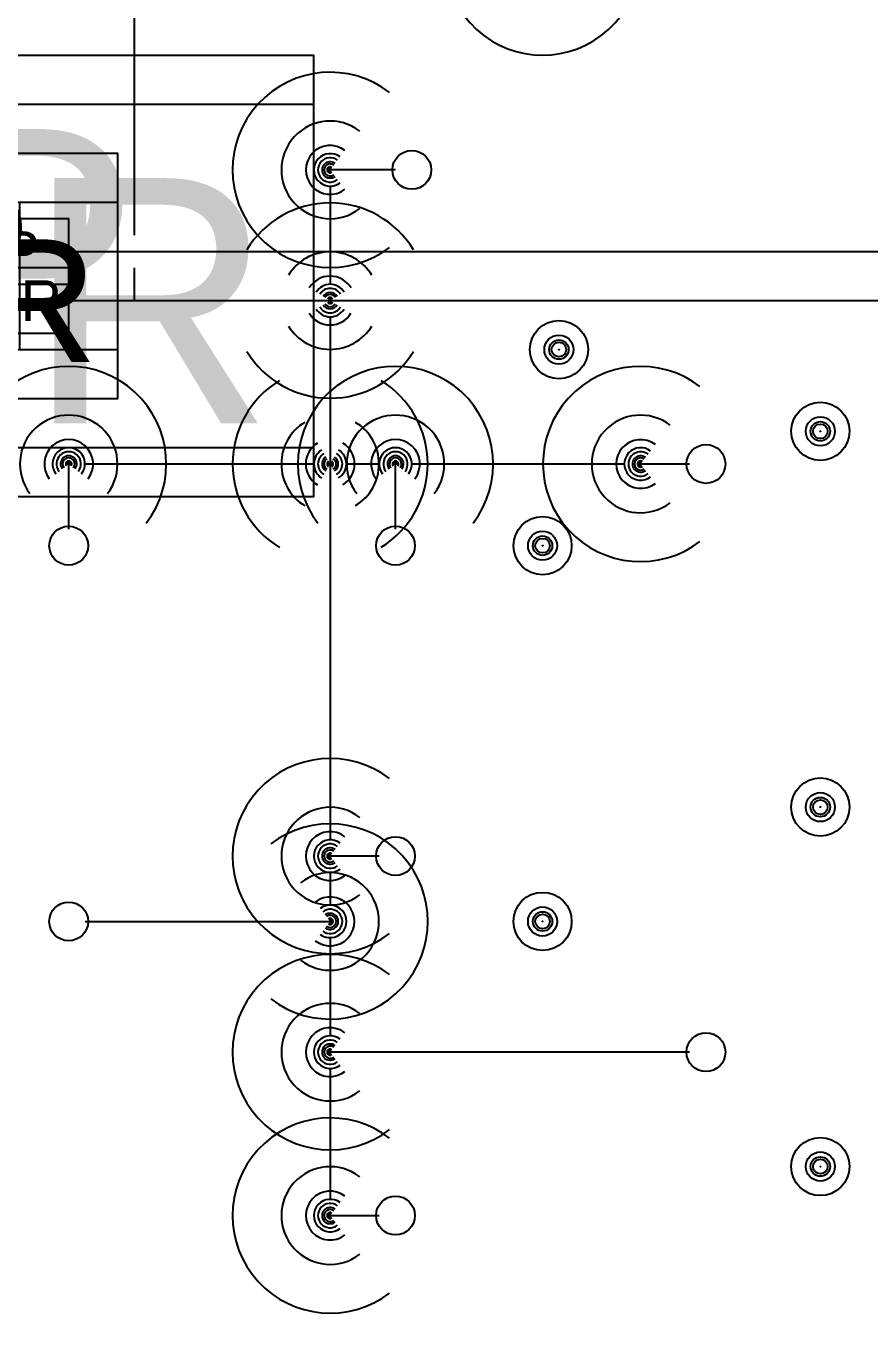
# Model space of a CAD drawing. Extents: x -17670 to 21732, y -105 to 1153.
# Drawn here: x -1658.4 to -1451.9, y 52.6 to 374.9 of the extents above; entities that cross this region are included whole.
import ezdxf
from ezdxf.enums import TextEntityAlignment as Align

# ---------------------------------------------------------------- set-up
doc = ezdxf.new("R2010")
doc.units = 0
doc.header["$LTSCALE"] = 48
doc.header["$MEASUREMENT"] = 0
for name, color, linetype in [('F-FP-N', 2, 'Continuous'), ('F-FP-N @ 1 (1)', 2, 'Continuous'), ('F-FP-N @ 128', 2, 'Continuous'), ('F-FP-N @ 192', 2, 'Continuous'), ('F-FP-N @ 384', 2, 'Continuous'), ('F-FP-N @ 48', 2, 'Continuous'), ('F-FP-N @ 64', 2, 'Continuous'), ('F-FP-N @ 768', 2, 'Continuous'), ('F-FP-N @ 96', 2, 'Continuous'), ('F-SPRK-HEAD-N', 2, 'Continuous'), ('F-SPRK-HEAD-N @ 1 (1)', 2, 'Continuous'), ('F-SPRK-HEAD-N @ 1 (2)', 2, 'Continuous'), ('F-SPRK-HEAD-N @ 128', 2, 'Continuous'), ('F-SPRK-HEAD-N @ 192', 2, 'Continuous'), ('F-SPRK-HEAD-N @ 48', 2, 'Continuous'), ('F-SPRK-HEAD-N @ 64', 2, 'Continuous'), ('F-SPRK-HEAD-N @ 96', 2, 'Continuous'), ('F-SPRN-N', 1, 'Continuous'), ('F-SPRN-N @ 1 (1)', 1, 'Continuous'), ('F-SPRN-N @ 1 (2)', 1, 'Continuous'), ('F-SPRN-N @ 12', 1, 'Continuous'), ('F-SPRN-N @ 128', 1, 'Continuous'), ('F-SPRN-N @ 16', 1, 'Continuous'), ('F-SPRN-N @ 192', 1, 'Continuous'), ('F-SPRN-N @ 2', 1, 'Continuous'), ('F-SPRN-N @ 24', 1, 'Continuous'), ('F-SPRN-N @ 384', 1, 'Continuous'), ('F-SPRN-N @ 4', 1, 'Continuous'), ('F-SPRN-N @ 48', 1, 'Continuous'), ('F-SPRN-N @ 64', 1, 'Continuous'), ('F-SPRN-N @ 768', 1, 'Continuous'), ('F-SPRN-N @ 8', 1, 'Continuous'), ('F-SPRN-N @ 96', 1, 'Continuous')]:
    doc.layers.add(name, color=color, linetype=linetype)
doc.styles.add('Arial', font='arial.ttf')

# ---------------------------------------------------------------- blocks, each defined once
blk = doc.blocks.new('*U16')
at = {"layer": 'DEFPOINTS'}
blk.add_lwpolyline([(-0.125, -0.0625), (0.125, -0.0625), (0.125, 0.0625), (-0.125, 0.0625)], close=True, dxfattribs=at)
at = {"style": 'Arial'}
blk.add_text('FP', height=0.078125, dxfattribs=at).set_placement((-1.665334536937735e-16, 0), align=Align.MIDDLE)
blk = doc.blocks.new('*U1235')
at = {"layer": 'F-FP-N @ 1 (1)', "linetype": 'ByBlock', "lineweight": -2}
blk.add_blockref('*U16', (-1684.000000014936, 319.7428015229925), dxfattribs=at)
at = {"layer": 'F-FP-N @ 128', "linetype": 'ByBlock', "lineweight": -2, "xscale": 128, "yscale": 128, "zscale": 128}
blk.add_blockref('*U16', (-1664.000000014936, 319.7428015229925), dxfattribs=at)
at = {"layer": 'F-FP-N @ 192', "linetype": 'ByBlock', "lineweight": -2, "xscale": 192, "yscale": 192, "zscale": 192}
blk.add_blockref('*U16', (-1684.000000014936, 319.7428015229925), dxfattribs=at)
at = {"layer": 'F-FP-N @ 384', "linetype": 'ByBlock', "lineweight": -2, "xscale": 384, "yscale": 384, "zscale": 384}
blk.add_blockref('*U16', (-1684.000000014936, 319.7428015229925), dxfattribs=at)
at = {"layer": 'F-FP-N @ 48', "linetype": 'ByBlock', "lineweight": -2, "xscale": 48, "yscale": 48, "zscale": 48}
blk.add_blockref('*U16', (-1684.000000014936, 319.7428015229925), dxfattribs=at)
at = {"layer": 'F-FP-N @ 64', "linetype": 'ByBlock', "lineweight": -2, "xscale": 64, "yscale": 64, "zscale": 64}
blk.add_blockref('*U16', (-1684.000000014936, 319.7428015229925), dxfattribs=at)
at = {"layer": 'F-FP-N @ 768', "linetype": 'ByBlock', "lineweight": -2, "xscale": 768, "yscale": 768, "zscale": 768}
blk.add_blockref('*U16', (-1684.000000014936, 319.7428015229925), dxfattribs=at)
at = {"layer": 'F-FP-N @ 96', "linetype": 'ByBlock', "lineweight": -2, "xscale": 96, "yscale": 96, "zscale": 96}
blk.add_blockref('*U16', (-1684.000000014936, 319.7428015229925), dxfattribs=at)
blk = doc.blocks.new('*U23')
at = {"layer": 'DEFPOINTS'}
blk.add_lwpolyline([(-0.125, -0.0625), (0.125, -0.0625), (0.125, 0.0625), (-0.125, 0.0625)], close=True, dxfattribs=at)
at = {"style": 'Arial'}
blk.add_text('SPR', height=0.078125, dxfattribs=at).set_placement((-1.799086849145543e-16, 0), align=Align.MIDDLE)
blk = doc.blocks.new('*U1236')
at = {"layer": 'F-SPRN-N @ 1 (2)', "linetype": 'ByBlock', "lineweight": -2}
blk.add_blockref('*U23', (-1684.000000014936, 307.7428015229925), dxfattribs=at)
at = {"layer": 'F-SPRN-N @ 128', "linetype": 'ByBlock', "lineweight": -2, "xscale": 128, "yscale": 128, "zscale": 128}
blk.add_blockref('*U23', (-1664.000000014936, 307.7428015229925), dxfattribs=at)
at = {"layer": 'F-SPRN-N @ 192', "linetype": 'ByBlock', "lineweight": -2, "xscale": 192, "yscale": 192, "zscale": 192}
blk.add_blockref('*U23', (-1684.000000014936, 307.7428015229925), dxfattribs=at)
at = {"layer": 'F-SPRN-N @ 384', "linetype": 'ByBlock', "lineweight": -2, "xscale": 384, "yscale": 384, "zscale": 384}
blk.add_blockref('*U23', (-1684.000000014936, 307.7428015229925), dxfattribs=at)
at = {"layer": 'F-SPRN-N @ 48', "linetype": 'ByBlock', "lineweight": -2, "xscale": 48, "yscale": 48, "zscale": 48}
blk.add_blockref('*U23', (-1684.000000014936, 307.7428015229925), dxfattribs=at)
at = {"layer": 'F-SPRN-N @ 64', "linetype": 'ByBlock', "lineweight": -2, "xscale": 64, "yscale": 64, "zscale": 64}
blk.add_blockref('*U23', (-1684.000000014936, 307.7428015229925), dxfattribs=at)
at = {"layer": 'F-SPRN-N @ 768', "linetype": 'ByBlock', "lineweight": -2, "xscale": 768, "yscale": 768, "zscale": 768}
blk.add_blockref('*U23', (-1684.000000014936, 307.7428015229925), dxfattribs=at)
at = {"layer": 'F-SPRN-N @ 96', "linetype": 'ByBlock', "lineweight": -2, "xscale": 96, "yscale": 96, "zscale": 96}
blk.add_blockref('*U23', (-1684.000000014936, 307.7428015229925), dxfattribs=at)
blk = doc.blocks.new('*U27')
blk.add_circle((0, 0), 0.037109375)
blk = doc.blocks.new('*U1336')
at = {"layer": 'F-SPRK-HEAD-N @ 1 (1)'}
blk.add_blockref('*U27', (-1528.000000014936, 295.7428015229925), dxfattribs=at)
at = {"layer": 'F-SPRK-HEAD-N @ 1 (2)'}
blk.add_blockref('*U27', (-1528.000000014936, 295.7428015229925), dxfattribs=at)
at = {"layer": 'F-SPRK-HEAD-N @ 128', "xscale": 128, "yscale": 128, "zscale": 128}
blk.add_blockref('*U27', (-1564.000000014936, 339.7428015229925), dxfattribs=at)
at = {"layer": 'F-SPRK-HEAD-N @ 192', "xscale": 192, "yscale": 192, "zscale": 192}
blk.add_blockref('*U27', (-1528.000000014936, 295.7428015229925), dxfattribs=at)
at = {"layer": 'F-SPRK-HEAD-N @ 48', "xscale": 48, "yscale": 48, "zscale": 48}
blk.add_blockref('*U27', (-1528.000000014936, 295.7428015229925), dxfattribs=at)
at = {"layer": 'F-SPRK-HEAD-N @ 64', "xscale": 64, "yscale": 64, "zscale": 64}
blk.add_blockref('*U27', (-1528.000000014936, 295.7428015229925), dxfattribs=at)
at = {"layer": 'F-SPRK-HEAD-N @ 96', "xscale": 96, "yscale": 96, "zscale": 96}
blk.add_blockref('*U27', (-1528.000000014936, 295.7428015229925), dxfattribs=at)
blk = doc.blocks.new('*U12')
at = {"linetype": 'Continuous'}
blk.add_arc((0, 0), 0.03111555437015312, 232.5669694738212, 127.4330305261797, dxfattribs=at)
blk = doc.blocks.new('*U1343')
at = {"layer": 'F-SPRN-N @ 1 (1)', "rotation": 270}
blk.add_blockref('*U12', (-1532.000000014936, 391.7428015229925), dxfattribs=at)
at = {"layer": 'F-SPRN-N @ 1 (2)', "rotation": 270}
blk.add_blockref('*U12', (-1532.000000014936, 391.7428015229925), dxfattribs=at)
at = {"layer": 'F-SPRN-N @ 12', "xscale": 12, "yscale": 12, "zscale": 12, "rotation": 270}
blk.add_blockref('*U12', (-1532.000000014936, 391.7428015229925), dxfattribs=at)
at = {"layer": 'F-SPRN-N @ 128', "xscale": 128, "yscale": 128, "zscale": 128, "rotation": 270}
blk.add_blockref('*U12', (-1532.000000014936, 391.7428015229925), dxfattribs=at)
at = {"layer": 'F-SPRN-N @ 16', "xscale": 16, "yscale": 16, "zscale": 16, "rotation": 270}
blk.add_blockref('*U12', (-1532.000000014936, 391.7428015229925), dxfattribs=at)
at = {"layer": 'F-SPRN-N @ 192', "xscale": 192, "yscale": 192, "zscale": 192, "rotation": 270}
blk.add_blockref('*U12', (-1532.000000014936, 391.7428015229925), dxfattribs=at)
at = {"layer": 'F-SPRN-N @ 2', "xscale": 2, "yscale": 2, "zscale": 2, "rotation": 270}
blk.add_blockref('*U12', (-1532.000000014936, 391.7428015229925), dxfattribs=at)
at = {"layer": 'F-SPRN-N @ 24', "xscale": 24, "yscale": 24, "zscale": 24, "rotation": 270}
blk.add_blockref('*U12', (-1532.000000014936, 391.7428015229925), dxfattribs=at)
at = {"layer": 'F-SPRN-N @ 384', "xscale": 384, "yscale": 384, "zscale": 384, "rotation": 270}
blk.add_blockref('*U12', (-1532.000000014936, 391.7428015229925), dxfattribs=at)
at = {"layer": 'F-SPRN-N @ 4', "xscale": 4, "yscale": 4, "zscale": 4, "rotation": 270}
blk.add_blockref('*U12', (-1532.000000014936, 391.7428015229925), dxfattribs=at)
at = {"layer": 'F-SPRN-N @ 48', "xscale": 48, "yscale": 48, "zscale": 48, "rotation": 270}
blk.add_blockref('*U12', (-1532.000000014936, 391.7428015229925), dxfattribs=at)
at = {"layer": 'F-SPRN-N @ 64', "xscale": 64, "yscale": 64, "zscale": 64, "rotation": 270}
blk.add_blockref('*U12', (-1532.000000014936, 391.7428015229925), dxfattribs=at)
at = {"layer": 'F-SPRN-N @ 768', "xscale": 768, "yscale": 768, "zscale": 768, "rotation": 270}
blk.add_blockref('*U12', (-1532.000000014936, 391.7428015229925), dxfattribs=at)
at = {"layer": 'F-SPRN-N @ 8', "xscale": 8, "yscale": 8, "zscale": 8, "rotation": 270}
blk.add_blockref('*U12', (-1532.000000014936, 391.7428015229925), dxfattribs=at)
at = {"layer": 'F-SPRN-N @ 96', "xscale": 96, "yscale": 96, "zscale": 96, "rotation": 270}
blk.add_blockref('*U12', (-1532.000000014936, 391.7428015229925), dxfattribs=at)
blk = doc.blocks.new('*U1362')
at = {"layer": 'F-SPRK-HEAD-N @ 1 (1)'}
blk.add_blockref('*U27', (-1464.000000014936, 275.7428015229925), dxfattribs=at)
at = {"layer": 'F-SPRK-HEAD-N @ 1 (2)'}
blk.add_blockref('*U27', (-1464.000000014936, 275.7428015229925), dxfattribs=at)
at = {"layer": 'F-SPRK-HEAD-N @ 128', "xscale": 128, "yscale": 128, "zscale": 128}
blk.add_blockref('*U27', (-1568.000000014936, 247.7428015229925), dxfattribs=at)
at = {"layer": 'F-SPRK-HEAD-N @ 192', "xscale": 192, "yscale": 192, "zscale": 192}
blk.add_blockref('*U27', (-1464.000000014936, 275.7428015229925), dxfattribs=at)
at = {"layer": 'F-SPRK-HEAD-N @ 48', "xscale": 48, "yscale": 48, "zscale": 48}
blk.add_blockref('*U27', (-1464.000000014936, 275.7428015229925), dxfattribs=at)
at = {"layer": 'F-SPRK-HEAD-N @ 64', "xscale": 64, "yscale": 64, "zscale": 64}
blk.add_blockref('*U27', (-1464.000000014936, 275.7428015229925), dxfattribs=at)
at = {"layer": 'F-SPRK-HEAD-N @ 96', "xscale": 96, "yscale": 96, "zscale": 96}
blk.add_blockref('*U27', (-1464.000000014936, 275.7428015229925), dxfattribs=at)
blk = doc.blocks.new('*U1363')
at = {"layer": 'F-SPRK-HEAD-N @ 1 (1)'}
blk.add_blockref('*U27', (-1344.000000014936, 59.74280152299252), dxfattribs=at)
at = {"layer": 'F-SPRK-HEAD-N @ 1 (2)'}
blk.add_blockref('*U27', (-1344.000000014936, 59.74280152299252), dxfattribs=at)
at = {"layer": 'F-SPRK-HEAD-N @ 128', "xscale": 128, "yscale": 128, "zscale": 128}
blk.add_blockref('*U27', (-1492.000000014936, 123.7428015229925), dxfattribs=at)
at = {"layer": 'F-SPRK-HEAD-N @ 192', "xscale": 192, "yscale": 192, "zscale": 192}
blk.add_blockref('*U27', (-1344.000000014936, 59.74280152299252), dxfattribs=at)
at = {"layer": 'F-SPRK-HEAD-N @ 48', "xscale": 48, "yscale": 48, "zscale": 48}
blk.add_blockref('*U27', (-1344.000000014936, 59.74280152299252), dxfattribs=at)
at = {"layer": 'F-SPRK-HEAD-N @ 64', "xscale": 64, "yscale": 64, "zscale": 64}
blk.add_blockref('*U27', (-1344.000000014936, 59.74280152299252), dxfattribs=at)
at = {"layer": 'F-SPRK-HEAD-N @ 96', "xscale": 96, "yscale": 96, "zscale": 96}
blk.add_blockref('*U27', (-1344.000000014936, 59.74280152299252), dxfattribs=at)
blk = doc.blocks.new('*U1364')
at = {"layer": 'F-SPRK-HEAD-N @ 1 (1)'}
blk.add_blockref('*U27', (-1532.000000014936, 155.7428015229925), dxfattribs=at)
at = {"layer": 'F-SPRK-HEAD-N @ 1 (2)'}
blk.add_blockref('*U27', (-1532.000000014936, 155.7428015229925), dxfattribs=at)
at = {"layer": 'F-SPRK-HEAD-N @ 128', "xscale": 128, "yscale": 128, "zscale": 128}
blk.add_blockref('*U27', (-1648.000000014936, 155.7428015229925), dxfattribs=at)
at = {"layer": 'F-SPRK-HEAD-N @ 192', "xscale": 192, "yscale": 192, "zscale": 192}
blk.add_blockref('*U27', (-1532.000000014936, 155.7428015229925), dxfattribs=at)
at = {"layer": 'F-SPRK-HEAD-N @ 48', "xscale": 48, "yscale": 48, "zscale": 48}
blk.add_blockref('*U27', (-1532.000000014936, 155.7428015229925), dxfattribs=at)
at = {"layer": 'F-SPRK-HEAD-N @ 64', "xscale": 64, "yscale": 64, "zscale": 64}
blk.add_blockref('*U27', (-1532.000000014936, 155.7428015229925), dxfattribs=at)
at = {"layer": 'F-SPRK-HEAD-N @ 96', "xscale": 96, "yscale": 96, "zscale": 96}
blk.add_blockref('*U27', (-1532.000000014936, 155.7428015229925), dxfattribs=at)
blk = doc.blocks.new('*U1462')
at = {"layer": 'F-SPRK-HEAD-N @ 1 (1)'}
blk.add_blockref('*U27', (-1532.000000014936, 247.7428015229925), dxfattribs=at)
at = {"layer": 'F-SPRK-HEAD-N @ 1 (2)'}
blk.add_blockref('*U27', (-1532.000000014936, 247.7428015229925), dxfattribs=at)
at = {"layer": 'F-SPRK-HEAD-N @ 128', "xscale": 128, "yscale": 128, "zscale": 128}
blk.add_blockref('*U27', (-1648.000000014936, 247.7428015229925), dxfattribs=at)
at = {"layer": 'F-SPRK-HEAD-N @ 192', "xscale": 192, "yscale": 192, "zscale": 192}
blk.add_blockref('*U27', (-1532.000000014936, 247.7428015229925), dxfattribs=at)
at = {"layer": 'F-SPRK-HEAD-N @ 48', "xscale": 48, "yscale": 48, "zscale": 48}
blk.add_blockref('*U27', (-1532.000000014936, 247.7428015229925), dxfattribs=at)
at = {"layer": 'F-SPRK-HEAD-N @ 64', "xscale": 64, "yscale": 64, "zscale": 64}
blk.add_blockref('*U27', (-1532.000000014936, 247.7428015229925), dxfattribs=at)
at = {"layer": 'F-SPRK-HEAD-N @ 96', "xscale": 96, "yscale": 96, "zscale": 96}
blk.add_blockref('*U27', (-1532.000000014936, 247.7428015229925), dxfattribs=at)
blk = doc.blocks.new('*U1523')
at = {"layer": 'F-SPRK-HEAD-N @ 1 (1)'}
blk.add_blockref('*U27', (-1344.000000014936, 203.7428015229925), dxfattribs=at)
at = {"layer": 'F-SPRK-HEAD-N @ 1 (2)'}
blk.add_blockref('*U27', (-1344.000000014936, 203.7428015229925), dxfattribs=at)
at = {"layer": 'F-SPRK-HEAD-N @ 128', "xscale": 128, "yscale": 128, "zscale": 128}
blk.add_blockref('*U27', (-1492.000000014936, 267.7428015229925), dxfattribs=at)
at = {"layer": 'F-SPRK-HEAD-N @ 192', "xscale": 192, "yscale": 192, "zscale": 192}
blk.add_blockref('*U27', (-1344.000000014936, 203.7428015229925), dxfattribs=at)
at = {"layer": 'F-SPRK-HEAD-N @ 48', "xscale": 48, "yscale": 48, "zscale": 48}
blk.add_blockref('*U27', (-1344.000000014936, 203.7428015229925), dxfattribs=at)
at = {"layer": 'F-SPRK-HEAD-N @ 64', "xscale": 64, "yscale": 64, "zscale": 64}
blk.add_blockref('*U27', (-1344.000000014936, 203.7428015229925), dxfattribs=at)
at = {"layer": 'F-SPRK-HEAD-N @ 96', "xscale": 96, "yscale": 96, "zscale": 96}
blk.add_blockref('*U27', (-1344.000000014936, 203.7428015229925), dxfattribs=at)
blk = doc.blocks.new('*U1564')
at = {"layer": 'F-SPRK-HEAD-N @ 1 (1)'}
blk.add_blockref('*U27', (-1464.000000014936, 183.7428015229925), dxfattribs=at)
at = {"layer": 'F-SPRK-HEAD-N @ 1 (2)'}
blk.add_blockref('*U27', (-1464.000000014936, 183.7428015229925), dxfattribs=at)
at = {"layer": 'F-SPRK-HEAD-N @ 128', "xscale": 128, "yscale": 128, "zscale": 128}
blk.add_blockref('*U27', (-1568.000000014936, 171.7428015229925), dxfattribs=at)
at = {"layer": 'F-SPRK-HEAD-N @ 192', "xscale": 192, "yscale": 192, "zscale": 192}
blk.add_blockref('*U27', (-1464.000000014936, 183.7428015229925), dxfattribs=at)
at = {"layer": 'F-SPRK-HEAD-N @ 48', "xscale": 48, "yscale": 48, "zscale": 48}
blk.add_blockref('*U27', (-1464.000000014936, 183.7428015229925), dxfattribs=at)
at = {"layer": 'F-SPRK-HEAD-N @ 64', "xscale": 64, "yscale": 64, "zscale": 64}
blk.add_blockref('*U27', (-1464.000000014936, 183.7428015229925), dxfattribs=at)
at = {"layer": 'F-SPRK-HEAD-N @ 96', "xscale": 96, "yscale": 96, "zscale": 96}
blk.add_blockref('*U27', (-1464.000000014936, 183.7428015229925), dxfattribs=at)
blk = doc.blocks.new('*U1565')
at = {"layer": 'F-SPRK-HEAD-N @ 1 (1)'}
blk.add_blockref('*U27', (-1464.000000014936, 95.74280152299252), dxfattribs=at)
at = {"layer": 'F-SPRK-HEAD-N @ 1 (2)'}
blk.add_blockref('*U27', (-1464.000000014936, 95.74280152299252), dxfattribs=at)
at = {"layer": 'F-SPRK-HEAD-N @ 128', "xscale": 128, "yscale": 128, "zscale": 128}
blk.add_blockref('*U27', (-1568.000000014936, 83.74280152299252), dxfattribs=at)
at = {"layer": 'F-SPRK-HEAD-N @ 192', "xscale": 192, "yscale": 192, "zscale": 192}
blk.add_blockref('*U27', (-1464.000000014936, 95.74280152299252), dxfattribs=at)
at = {"layer": 'F-SPRK-HEAD-N @ 48', "xscale": 48, "yscale": 48, "zscale": 48}
blk.add_blockref('*U27', (-1464.000000014936, 95.74280152299252), dxfattribs=at)
at = {"layer": 'F-SPRK-HEAD-N @ 64', "xscale": 64, "yscale": 64, "zscale": 64}
blk.add_blockref('*U27', (-1464.000000014936, 95.74280152299252), dxfattribs=at)
at = {"layer": 'F-SPRK-HEAD-N @ 96', "xscale": 96, "yscale": 96, "zscale": 96}
blk.add_blockref('*U27', (-1464.000000014936, 95.74280152299252), dxfattribs=at)
blk = doc.blocks.new('*U40')
for start, end in [(121.274325396742, 238.7256746032579), (301.4341766631704, 58.56582333682955)]:
    blk.add_arc((0, 0), 0.03111555437015312, start, end)
blk = doc.blocks.new('*U1566')
at = {"layer": 'F-SPRN-N @ 1 (1)', "rotation": 270}
blk.add_blockref('*U40', (-1584.000000014936, 307.7428015229925), dxfattribs=at)
at = {"layer": 'F-SPRN-N @ 1 (2)', "rotation": 270}
blk.add_blockref('*U40', (-1584.000000014936, 307.7428015229925), dxfattribs=at)
at = {"layer": 'F-SPRN-N @ 12', "xscale": 12, "yscale": 12, "zscale": 12, "rotation": 270}
blk.add_blockref('*U40', (-1584.000000014936, 307.7428015229925), dxfattribs=at)
at = {"layer": 'F-SPRN-N @ 128', "xscale": 128, "yscale": 128, "zscale": 128, "rotation": 270}
blk.add_blockref('*U40', (-1584.000000014936, 307.7428015229925), dxfattribs=at)
at = {"layer": 'F-SPRN-N @ 16', "xscale": 16, "yscale": 16, "zscale": 16, "rotation": 270}
blk.add_blockref('*U40', (-1584.000000014936, 307.7428015229925), dxfattribs=at)
at = {"layer": 'F-SPRN-N @ 192', "xscale": 192, "yscale": 192, "zscale": 192, "rotation": 270}
blk.add_blockref('*U40', (-1584.000000014936, 307.7428015229925), dxfattribs=at)
at = {"layer": 'F-SPRN-N @ 2', "xscale": 2, "yscale": 2, "zscale": 2, "rotation": 270}
blk.add_blockref('*U40', (-1584.000000014936, 307.7428015229925), dxfattribs=at)
at = {"layer": 'F-SPRN-N @ 24', "xscale": 24, "yscale": 24, "zscale": 24, "rotation": 270}
blk.add_blockref('*U40', (-1584.000000014936, 307.7428015229925), dxfattribs=at)
at = {"layer": 'F-SPRN-N @ 384', "xscale": 384, "yscale": 384, "zscale": 384, "rotation": 270}
blk.add_blockref('*U40', (-1584.000000014936, 307.7428015229925), dxfattribs=at)
at = {"layer": 'F-SPRN-N @ 4', "xscale": 4, "yscale": 4, "zscale": 4, "rotation": 270}
blk.add_blockref('*U40', (-1584.000000014936, 307.7428015229925), dxfattribs=at)
at = {"layer": 'F-SPRN-N @ 48', "xscale": 48, "yscale": 48, "zscale": 48, "rotation": 270}
blk.add_blockref('*U40', (-1584.000000014936, 307.7428015229925), dxfattribs=at)
at = {"layer": 'F-SPRN-N @ 64', "xscale": 64, "yscale": 64, "zscale": 64, "rotation": 270}
blk.add_blockref('*U40', (-1584.000000014936, 307.7428015229925), dxfattribs=at)
at = {"layer": 'F-SPRN-N @ 768', "xscale": 768, "yscale": 768, "zscale": 768, "rotation": 270}
blk.add_blockref('*U40', (-1584.000000014936, 307.7428015229925), dxfattribs=at)
at = {"layer": 'F-SPRN-N @ 8', "xscale": 8, "yscale": 8, "zscale": 8, "rotation": 270}
blk.add_blockref('*U40', (-1584.000000014936, 307.7428015229925), dxfattribs=at)
at = {"layer": 'F-SPRN-N @ 96', "xscale": 96, "yscale": 96, "zscale": 96, "rotation": 270}
blk.add_blockref('*U40', (-1584.000000014936, 307.7428015229925), dxfattribs=at)
blk = doc.blocks.new('*U1567')
at = {"layer": 'F-SPRN-N @ 1 (1)', "rotation": 180}
blk.add_blockref('*U12', (-1584.000000014936, 339.7428015229925), dxfattribs=at)
at = {"layer": 'F-SPRN-N @ 1 (2)', "rotation": 180}
blk.add_blockref('*U12', (-1584.000000014936, 339.7428015229925), dxfattribs=at)
at = {"layer": 'F-SPRN-N @ 12', "xscale": 12, "yscale": 12, "zscale": 12, "rotation": 180}
blk.add_blockref('*U12', (-1584.000000014936, 339.7428015229925), dxfattribs=at)
at = {"layer": 'F-SPRN-N @ 128', "xscale": 128, "yscale": 128, "zscale": 128, "rotation": 180}
blk.add_blockref('*U12', (-1584.000000014936, 339.7428015229925), dxfattribs=at)
at = {"layer": 'F-SPRN-N @ 16', "xscale": 16, "yscale": 16, "zscale": 16, "rotation": 180}
blk.add_blockref('*U12', (-1584.000000014936, 339.7428015229925), dxfattribs=at)
at = {"layer": 'F-SPRN-N @ 192', "xscale": 192, "yscale": 192, "zscale": 192, "rotation": 180}
blk.add_blockref('*U12', (-1584.000000014936, 339.7428015229925), dxfattribs=at)
at = {"layer": 'F-SPRN-N @ 2', "xscale": 2, "yscale": 2, "zscale": 2, "rotation": 180}
blk.add_blockref('*U12', (-1584.000000014936, 339.7428015229925), dxfattribs=at)
at = {"layer": 'F-SPRN-N @ 24', "xscale": 24, "yscale": 24, "zscale": 24, "rotation": 180}
blk.add_blockref('*U12', (-1584.000000014936, 339.7428015229925), dxfattribs=at)
at = {"layer": 'F-SPRN-N @ 384', "xscale": 384, "yscale": 384, "zscale": 384, "rotation": 180}
blk.add_blockref('*U12', (-1584.000000014936, 339.7428015229925), dxfattribs=at)
at = {"layer": 'F-SPRN-N @ 4', "xscale": 4, "yscale": 4, "zscale": 4, "rotation": 180}
blk.add_blockref('*U12', (-1584.000000014936, 339.7428015229925), dxfattribs=at)
at = {"layer": 'F-SPRN-N @ 48', "xscale": 48, "yscale": 48, "zscale": 48, "rotation": 180}
blk.add_blockref('*U12', (-1584.000000014936, 339.7428015229925), dxfattribs=at)
at = {"layer": 'F-SPRN-N @ 64', "xscale": 64, "yscale": 64, "zscale": 64, "rotation": 180}
blk.add_blockref('*U12', (-1584.000000014936, 339.7428015229925), dxfattribs=at)
at = {"layer": 'F-SPRN-N @ 768', "xscale": 768, "yscale": 768, "zscale": 768, "rotation": 180}
blk.add_blockref('*U12', (-1584.000000014936, 339.7428015229925), dxfattribs=at)
at = {"layer": 'F-SPRN-N @ 8', "xscale": 8, "yscale": 8, "zscale": 8, "rotation": 180}
blk.add_blockref('*U12', (-1584.000000014936, 339.7428015229925), dxfattribs=at)
at = {"layer": 'F-SPRN-N @ 96', "xscale": 96, "yscale": 96, "zscale": 96, "rotation": 180}
blk.add_blockref('*U12', (-1584.000000014936, 339.7428015229925), dxfattribs=at)
blk = doc.blocks.new('*U1568')
at = {"layer": 'F-SPRN-N @ 1 (1)', "rotation": 89.99999999999999}
blk.add_blockref('*U12', (-1568.000000014936, 267.7428015229925), dxfattribs=at)
at = {"layer": 'F-SPRN-N @ 1 (2)', "rotation": 89.99999999999999}
blk.add_blockref('*U12', (-1568.000000014936, 267.7428015229925), dxfattribs=at)
at = {"layer": 'F-SPRN-N @ 12', "xscale": 12, "yscale": 12, "zscale": 12, "rotation": 89.99999999999999}
blk.add_blockref('*U12', (-1568.000000014936, 267.7428015229925), dxfattribs=at)
at = {"layer": 'F-SPRN-N @ 128', "xscale": 128, "yscale": 128, "zscale": 128, "rotation": 89.99999999999999}
blk.add_blockref('*U12', (-1568.000000014936, 267.7428015229925), dxfattribs=at)
at = {"layer": 'F-SPRN-N @ 16', "xscale": 16, "yscale": 16, "zscale": 16, "rotation": 89.99999999999999}
blk.add_blockref('*U12', (-1568.000000014936, 267.7428015229925), dxfattribs=at)
at = {"layer": 'F-SPRN-N @ 192', "xscale": 192, "yscale": 192, "zscale": 192, "rotation": 89.99999999999999}
blk.add_blockref('*U12', (-1568.000000014936, 267.7428015229925), dxfattribs=at)
at = {"layer": 'F-SPRN-N @ 2', "xscale": 2, "yscale": 2, "zscale": 2, "rotation": 89.99999999999999}
blk.add_blockref('*U12', (-1568.000000014936, 267.7428015229925), dxfattribs=at)
at = {"layer": 'F-SPRN-N @ 24', "xscale": 24, "yscale": 24, "zscale": 24, "rotation": 89.99999999999999}
blk.add_blockref('*U12', (-1568.000000014936, 267.7428015229925), dxfattribs=at)
at = {"layer": 'F-SPRN-N @ 384', "xscale": 384, "yscale": 384, "zscale": 384, "rotation": 89.99999999999999}
blk.add_blockref('*U12', (-1568.000000014936, 267.7428015229925), dxfattribs=at)
at = {"layer": 'F-SPRN-N @ 4', "xscale": 4, "yscale": 4, "zscale": 4, "rotation": 89.99999999999999}
blk.add_blockref('*U12', (-1568.000000014936, 267.7428015229925), dxfattribs=at)
at = {"layer": 'F-SPRN-N @ 48', "xscale": 48, "yscale": 48, "zscale": 48, "rotation": 89.99999999999999}
blk.add_blockref('*U12', (-1568.000000014936, 267.7428015229925), dxfattribs=at)
at = {"layer": 'F-SPRN-N @ 64', "xscale": 64, "yscale": 64, "zscale": 64, "rotation": 89.99999999999999}
blk.add_blockref('*U12', (-1568.000000014936, 267.7428015229925), dxfattribs=at)
at = {"layer": 'F-SPRN-N @ 768', "xscale": 768, "yscale": 768, "zscale": 768, "rotation": 89.99999999999999}
blk.add_blockref('*U12', (-1568.000000014936, 267.7428015229925), dxfattribs=at)
at = {"layer": 'F-SPRN-N @ 8', "xscale": 8, "yscale": 8, "zscale": 8, "rotation": 89.99999999999999}
blk.add_blockref('*U12', (-1568.000000014936, 267.7428015229925), dxfattribs=at)
at = {"layer": 'F-SPRN-N @ 96', "xscale": 96, "yscale": 96, "zscale": 96, "rotation": 89.99999999999999}
blk.add_blockref('*U12', (-1568.000000014936, 267.7428015229925), dxfattribs=at)
blk = doc.blocks.new('*U1569')
at = {"layer": 'F-SPRN-N @ 1 (1)', "rotation": 180}
blk.add_blockref('*U12', (-1508.000000014936, 267.7428015229925), dxfattribs=at)
at = {"layer": 'F-SPRN-N @ 1 (2)', "rotation": 180}
blk.add_blockref('*U12', (-1508.000000014936, 267.7428015229925), dxfattribs=at)
at = {"layer": 'F-SPRN-N @ 12', "xscale": 12, "yscale": 12, "zscale": 12, "rotation": 180}
blk.add_blockref('*U12', (-1508.000000014936, 267.7428015229925), dxfattribs=at)
at = {"layer": 'F-SPRN-N @ 128', "xscale": 128, "yscale": 128, "zscale": 128, "rotation": 180}
blk.add_blockref('*U12', (-1508.000000014936, 267.7428015229925), dxfattribs=at)
at = {"layer": 'F-SPRN-N @ 16', "xscale": 16, "yscale": 16, "zscale": 16, "rotation": 180}
blk.add_blockref('*U12', (-1508.000000014936, 267.7428015229925), dxfattribs=at)
at = {"layer": 'F-SPRN-N @ 192', "xscale": 192, "yscale": 192, "zscale": 192, "rotation": 180}
blk.add_blockref('*U12', (-1508.000000014936, 267.7428015229925), dxfattribs=at)
at = {"layer": 'F-SPRN-N @ 2', "xscale": 2, "yscale": 2, "zscale": 2, "rotation": 180}
blk.add_blockref('*U12', (-1508.000000014936, 267.7428015229925), dxfattribs=at)
at = {"layer": 'F-SPRN-N @ 24', "xscale": 24, "yscale": 24, "zscale": 24, "rotation": 180}
blk.add_blockref('*U12', (-1508.000000014936, 267.7428015229925), dxfattribs=at)
at = {"layer": 'F-SPRN-N @ 384', "xscale": 384, "yscale": 384, "zscale": 384, "rotation": 180}
blk.add_blockref('*U12', (-1508.000000014936, 267.7428015229925), dxfattribs=at)
at = {"layer": 'F-SPRN-N @ 4', "xscale": 4, "yscale": 4, "zscale": 4, "rotation": 180}
blk.add_blockref('*U12', (-1508.000000014936, 267.7428015229925), dxfattribs=at)
at = {"layer": 'F-SPRN-N @ 48', "xscale": 48, "yscale": 48, "zscale": 48, "rotation": 180}
blk.add_blockref('*U12', (-1508.000000014936, 267.7428015229925), dxfattribs=at)
at = {"layer": 'F-SPRN-N @ 64', "xscale": 64, "yscale": 64, "zscale": 64, "rotation": 180}
blk.add_blockref('*U12', (-1508.000000014936, 267.7428015229925), dxfattribs=at)
at = {"layer": 'F-SPRN-N @ 768', "xscale": 768, "yscale": 768, "zscale": 768, "rotation": 180}
blk.add_blockref('*U12', (-1508.000000014936, 267.7428015229925), dxfattribs=at)
at = {"layer": 'F-SPRN-N @ 8', "xscale": 8, "yscale": 8, "zscale": 8, "rotation": 180}
blk.add_blockref('*U12', (-1508.000000014936, 267.7428015229925), dxfattribs=at)
at = {"layer": 'F-SPRN-N @ 96', "xscale": 96, "yscale": 96, "zscale": 96, "rotation": 180}
blk.add_blockref('*U12', (-1508.000000014936, 267.7428015229925), dxfattribs=at)
blk = doc.blocks.new('*U1570')
at = {"layer": 'F-SPRN-N @ 1 (1)', "rotation": 89.99999999999999}
blk.add_blockref('*U12', (-1648.000000014936, 267.7428015229925), dxfattribs=at)
at = {"layer": 'F-SPRN-N @ 1 (2)', "rotation": 89.99999999999999}
blk.add_blockref('*U12', (-1648.000000014936, 267.7428015229925), dxfattribs=at)
at = {"layer": 'F-SPRN-N @ 12', "xscale": 12, "yscale": 12, "zscale": 12, "rotation": 89.99999999999999}
blk.add_blockref('*U12', (-1648.000000014936, 267.7428015229925), dxfattribs=at)
at = {"layer": 'F-SPRN-N @ 128', "xscale": 128, "yscale": 128, "zscale": 128, "rotation": 89.99999999999999}
blk.add_blockref('*U12', (-1648.000000014936, 267.7428015229925), dxfattribs=at)
at = {"layer": 'F-SPRN-N @ 16', "xscale": 16, "yscale": 16, "zscale": 16, "rotation": 89.99999999999999}
blk.add_blockref('*U12', (-1648.000000014936, 267.7428015229925), dxfattribs=at)
at = {"layer": 'F-SPRN-N @ 192', "xscale": 192, "yscale": 192, "zscale": 192, "rotation": 89.99999999999999}
blk.add_blockref('*U12', (-1648.000000014936, 267.7428015229925), dxfattribs=at)
at = {"layer": 'F-SPRN-N @ 2', "xscale": 2, "yscale": 2, "zscale": 2, "rotation": 89.99999999999999}
blk.add_blockref('*U12', (-1648.000000014936, 267.7428015229925), dxfattribs=at)
at = {"layer": 'F-SPRN-N @ 24', "xscale": 24, "yscale": 24, "zscale": 24, "rotation": 89.99999999999999}
blk.add_blockref('*U12', (-1648.000000014936, 267.7428015229925), dxfattribs=at)
at = {"layer": 'F-SPRN-N @ 384', "xscale": 384, "yscale": 384, "zscale": 384, "rotation": 89.99999999999999}
blk.add_blockref('*U12', (-1648.000000014936, 267.7428015229925), dxfattribs=at)
at = {"layer": 'F-SPRN-N @ 4', "xscale": 4, "yscale": 4, "zscale": 4, "rotation": 89.99999999999999}
blk.add_blockref('*U12', (-1648.000000014936, 267.7428015229925), dxfattribs=at)
at = {"layer": 'F-SPRN-N @ 48', "xscale": 48, "yscale": 48, "zscale": 48, "rotation": 89.99999999999999}
blk.add_blockref('*U12', (-1648.000000014936, 267.7428015229925), dxfattribs=at)
at = {"layer": 'F-SPRN-N @ 64', "xscale": 64, "yscale": 64, "zscale": 64, "rotation": 89.99999999999999}
blk.add_blockref('*U12', (-1648.000000014936, 267.7428015229925), dxfattribs=at)
at = {"layer": 'F-SPRN-N @ 768', "xscale": 768, "yscale": 768, "zscale": 768, "rotation": 89.99999999999999}
blk.add_blockref('*U12', (-1648.000000014936, 267.7428015229925), dxfattribs=at)
at = {"layer": 'F-SPRN-N @ 8', "xscale": 8, "yscale": 8, "zscale": 8, "rotation": 89.99999999999999}
blk.add_blockref('*U12', (-1648.000000014936, 267.7428015229925), dxfattribs=at)
at = {"layer": 'F-SPRN-N @ 96', "xscale": 96, "yscale": 96, "zscale": 96, "rotation": 89.99999999999999}
blk.add_blockref('*U12', (-1648.000000014936, 267.7428015229925), dxfattribs=at)
blk = doc.blocks.new('*U1571')
at = {"layer": 'F-SPRN-N @ 1 (1)', "rotation": 180}
blk.add_blockref('*U12', (-1584.000000014936, 171.7428015229925), dxfattribs=at)
at = {"layer": 'F-SPRN-N @ 1 (2)', "rotation": 180}
blk.add_blockref('*U12', (-1584.000000014936, 171.7428015229925), dxfattribs=at)
at = {"layer": 'F-SPRN-N @ 12', "xscale": 12, "yscale": 12, "zscale": 12, "rotation": 180}
blk.add_blockref('*U12', (-1584.000000014936, 171.7428015229925), dxfattribs=at)
at = {"layer": 'F-SPRN-N @ 128', "xscale": 128, "yscale": 128, "zscale": 128, "rotation": 180}
blk.add_blockref('*U12', (-1584.000000014936, 171.7428015229925), dxfattribs=at)
at = {"layer": 'F-SPRN-N @ 16', "xscale": 16, "yscale": 16, "zscale": 16, "rotation": 180}
blk.add_blockref('*U12', (-1584.000000014936, 171.7428015229925), dxfattribs=at)
at = {"layer": 'F-SPRN-N @ 192', "xscale": 192, "yscale": 192, "zscale": 192, "rotation": 180}
blk.add_blockref('*U12', (-1584.000000014936, 171.7428015229925), dxfattribs=at)
at = {"layer": 'F-SPRN-N @ 2', "xscale": 2, "yscale": 2, "zscale": 2, "rotation": 180}
blk.add_blockref('*U12', (-1584.000000014936, 171.7428015229925), dxfattribs=at)
at = {"layer": 'F-SPRN-N @ 24', "xscale": 24, "yscale": 24, "zscale": 24, "rotation": 180}
blk.add_blockref('*U12', (-1584.000000014936, 171.7428015229925), dxfattribs=at)
at = {"layer": 'F-SPRN-N @ 384', "xscale": 384, "yscale": 384, "zscale": 384, "rotation": 180}
blk.add_blockref('*U12', (-1584.000000014936, 171.7428015229925), dxfattribs=at)
at = {"layer": 'F-SPRN-N @ 4', "xscale": 4, "yscale": 4, "zscale": 4, "rotation": 180}
blk.add_blockref('*U12', (-1584.000000014936, 171.7428015229925), dxfattribs=at)
at = {"layer": 'F-SPRN-N @ 48', "xscale": 48, "yscale": 48, "zscale": 48, "rotation": 180}
blk.add_blockref('*U12', (-1584.000000014936, 171.7428015229925), dxfattribs=at)
at = {"layer": 'F-SPRN-N @ 64', "xscale": 64, "yscale": 64, "zscale": 64, "rotation": 180}
blk.add_blockref('*U12', (-1584.000000014936, 171.7428015229925), dxfattribs=at)
at = {"layer": 'F-SPRN-N @ 768', "xscale": 768, "yscale": 768, "zscale": 768, "rotation": 180}
blk.add_blockref('*U12', (-1584.000000014936, 171.7428015229925), dxfattribs=at)
at = {"layer": 'F-SPRN-N @ 8', "xscale": 8, "yscale": 8, "zscale": 8, "rotation": 180}
blk.add_blockref('*U12', (-1584.000000014936, 171.7428015229925), dxfattribs=at)
at = {"layer": 'F-SPRN-N @ 96', "xscale": 96, "yscale": 96, "zscale": 96, "rotation": 180}
blk.add_blockref('*U12', (-1584.000000014936, 171.7428015229925), dxfattribs=at)
blk = doc.blocks.new('*U1572')
at = {"layer": 'F-SPRN-N @ 1 (1)'}
blk.add_blockref('*U12', (-1584.000000014936, 155.7428015229925), dxfattribs=at)
at = {"layer": 'F-SPRN-N @ 1 (2)'}
blk.add_blockref('*U12', (-1584.000000014936, 155.7428015229925), dxfattribs=at)
at = {"layer": 'F-SPRN-N @ 12', "xscale": 12, "yscale": 12, "zscale": 12}
blk.add_blockref('*U12', (-1584.000000014936, 155.7428015229925), dxfattribs=at)
at = {"layer": 'F-SPRN-N @ 128', "xscale": 128, "yscale": 128, "zscale": 128}
blk.add_blockref('*U12', (-1584.000000014936, 155.7428015229925), dxfattribs=at)
at = {"layer": 'F-SPRN-N @ 16', "xscale": 16, "yscale": 16, "zscale": 16}
blk.add_blockref('*U12', (-1584.000000014936, 155.7428015229925), dxfattribs=at)
at = {"layer": 'F-SPRN-N @ 192', "xscale": 192, "yscale": 192, "zscale": 192}
blk.add_blockref('*U12', (-1584.000000014936, 155.7428015229925), dxfattribs=at)
at = {"layer": 'F-SPRN-N @ 2', "xscale": 2, "yscale": 2, "zscale": 2}
blk.add_blockref('*U12', (-1584.000000014936, 155.7428015229925), dxfattribs=at)
at = {"layer": 'F-SPRN-N @ 24', "xscale": 24, "yscale": 24, "zscale": 24}
blk.add_blockref('*U12', (-1584.000000014936, 155.7428015229925), dxfattribs=at)
at = {"layer": 'F-SPRN-N @ 384', "xscale": 384, "yscale": 384, "zscale": 384}
blk.add_blockref('*U12', (-1584.000000014936, 155.7428015229925), dxfattribs=at)
at = {"layer": 'F-SPRN-N @ 4', "xscale": 4, "yscale": 4, "zscale": 4}
blk.add_blockref('*U12', (-1584.000000014936, 155.7428015229925), dxfattribs=at)
at = {"layer": 'F-SPRN-N @ 48', "xscale": 48, "yscale": 48, "zscale": 48}
blk.add_blockref('*U12', (-1584.000000014936, 155.7428015229925), dxfattribs=at)
at = {"layer": 'F-SPRN-N @ 64', "xscale": 64, "yscale": 64, "zscale": 64}
blk.add_blockref('*U12', (-1584.000000014936, 155.7428015229925), dxfattribs=at)
at = {"layer": 'F-SPRN-N @ 768', "xscale": 768, "yscale": 768, "zscale": 768}
blk.add_blockref('*U12', (-1584.000000014936, 155.7428015229925), dxfattribs=at)
at = {"layer": 'F-SPRN-N @ 8', "xscale": 8, "yscale": 8, "zscale": 8}
blk.add_blockref('*U12', (-1584.000000014936, 155.7428015229925), dxfattribs=at)
at = {"layer": 'F-SPRN-N @ 96', "xscale": 96, "yscale": 96, "zscale": 96}
blk.add_blockref('*U12', (-1584.000000014936, 155.7428015229925), dxfattribs=at)
blk = doc.blocks.new('*U1573')
at = {"layer": 'F-SPRN-N @ 1 (1)', "rotation": 180}
blk.add_blockref('*U12', (-1584.000000014936, 123.7428015229925), dxfattribs=at)
at = {"layer": 'F-SPRN-N @ 1 (2)', "rotation": 180}
blk.add_blockref('*U12', (-1584.000000014936, 123.7428015229925), dxfattribs=at)
at = {"layer": 'F-SPRN-N @ 12', "xscale": 12, "yscale": 12, "zscale": 12, "rotation": 180}
blk.add_blockref('*U12', (-1584.000000014936, 123.7428015229925), dxfattribs=at)
at = {"layer": 'F-SPRN-N @ 128', "xscale": 128, "yscale": 128, "zscale": 128, "rotation": 180}
blk.add_blockref('*U12', (-1584.000000014936, 123.7428015229925), dxfattribs=at)
at = {"layer": 'F-SPRN-N @ 16', "xscale": 16, "yscale": 16, "zscale": 16, "rotation": 180}
blk.add_blockref('*U12', (-1584.000000014936, 123.7428015229925), dxfattribs=at)
at = {"layer": 'F-SPRN-N @ 192', "xscale": 192, "yscale": 192, "zscale": 192, "rotation": 180}
blk.add_blockref('*U12', (-1584.000000014936, 123.7428015229925), dxfattribs=at)
at = {"layer": 'F-SPRN-N @ 2', "xscale": 2, "yscale": 2, "zscale": 2, "rotation": 180}
blk.add_blockref('*U12', (-1584.000000014936, 123.7428015229925), dxfattribs=at)
at = {"layer": 'F-SPRN-N @ 24', "xscale": 24, "yscale": 24, "zscale": 24, "rotation": 180}
blk.add_blockref('*U12', (-1584.000000014936, 123.7428015229925), dxfattribs=at)
at = {"layer": 'F-SPRN-N @ 384', "xscale": 384, "yscale": 384, "zscale": 384, "rotation": 180}
blk.add_blockref('*U12', (-1584.000000014936, 123.7428015229925), dxfattribs=at)
at = {"layer": 'F-SPRN-N @ 4', "xscale": 4, "yscale": 4, "zscale": 4, "rotation": 180}
blk.add_blockref('*U12', (-1584.000000014936, 123.7428015229925), dxfattribs=at)
at = {"layer": 'F-SPRN-N @ 48', "xscale": 48, "yscale": 48, "zscale": 48, "rotation": 180}
blk.add_blockref('*U12', (-1584.000000014936, 123.7428015229925), dxfattribs=at)
at = {"layer": 'F-SPRN-N @ 64', "xscale": 64, "yscale": 64, "zscale": 64, "rotation": 180}
blk.add_blockref('*U12', (-1584.000000014936, 123.7428015229925), dxfattribs=at)
at = {"layer": 'F-SPRN-N @ 768', "xscale": 768, "yscale": 768, "zscale": 768, "rotation": 180}
blk.add_blockref('*U12', (-1584.000000014936, 123.7428015229925), dxfattribs=at)
at = {"layer": 'F-SPRN-N @ 8', "xscale": 8, "yscale": 8, "zscale": 8, "rotation": 180}
blk.add_blockref('*U12', (-1584.000000014936, 123.7428015229925), dxfattribs=at)
at = {"layer": 'F-SPRN-N @ 96', "xscale": 96, "yscale": 96, "zscale": 96, "rotation": 180}
blk.add_blockref('*U12', (-1584.000000014936, 123.7428015229925), dxfattribs=at)
blk = doc.blocks.new('*U1574')
at = {"layer": 'F-SPRN-N @ 1 (1)', "rotation": 180}
blk.add_blockref('*U12', (-1584.000000014936, 83.74280152299252), dxfattribs=at)
at = {"layer": 'F-SPRN-N @ 1 (2)', "rotation": 180}
blk.add_blockref('*U12', (-1584.000000014936, 83.74280152299252), dxfattribs=at)
at = {"layer": 'F-SPRN-N @ 12', "xscale": 12, "yscale": 12, "zscale": 12, "rotation": 180}
blk.add_blockref('*U12', (-1584.000000014936, 83.74280152299252), dxfattribs=at)
at = {"layer": 'F-SPRN-N @ 128', "xscale": 128, "yscale": 128, "zscale": 128, "rotation": 180}
blk.add_blockref('*U12', (-1584.000000014936, 83.74280152299252), dxfattribs=at)
at = {"layer": 'F-SPRN-N @ 16', "xscale": 16, "yscale": 16, "zscale": 16, "rotation": 180}
blk.add_blockref('*U12', (-1584.000000014936, 83.74280152299252), dxfattribs=at)
at = {"layer": 'F-SPRN-N @ 192', "xscale": 192, "yscale": 192, "zscale": 192, "rotation": 180}
blk.add_blockref('*U12', (-1584.000000014936, 83.74280152299252), dxfattribs=at)
at = {"layer": 'F-SPRN-N @ 2', "xscale": 2, "yscale": 2, "zscale": 2, "rotation": 180}
blk.add_blockref('*U12', (-1584.000000014936, 83.74280152299252), dxfattribs=at)
at = {"layer": 'F-SPRN-N @ 24', "xscale": 24, "yscale": 24, "zscale": 24, "rotation": 180}
blk.add_blockref('*U12', (-1584.000000014936, 83.74280152299252), dxfattribs=at)
at = {"layer": 'F-SPRN-N @ 384', "xscale": 384, "yscale": 384, "zscale": 384, "rotation": 180}
blk.add_blockref('*U12', (-1584.000000014936, 83.74280152299252), dxfattribs=at)
at = {"layer": 'F-SPRN-N @ 4', "xscale": 4, "yscale": 4, "zscale": 4, "rotation": 180}
blk.add_blockref('*U12', (-1584.000000014936, 83.74280152299252), dxfattribs=at)
at = {"layer": 'F-SPRN-N @ 48', "xscale": 48, "yscale": 48, "zscale": 48, "rotation": 180}
blk.add_blockref('*U12', (-1584.000000014936, 83.74280152299252), dxfattribs=at)
at = {"layer": 'F-SPRN-N @ 64', "xscale": 64, "yscale": 64, "zscale": 64, "rotation": 180}
blk.add_blockref('*U12', (-1584.000000014936, 83.74280152299252), dxfattribs=at)
at = {"layer": 'F-SPRN-N @ 768', "xscale": 768, "yscale": 768, "zscale": 768, "rotation": 180}
blk.add_blockref('*U12', (-1584.000000014936, 83.74280152299252), dxfattribs=at)
at = {"layer": 'F-SPRN-N @ 8', "xscale": 8, "yscale": 8, "zscale": 8, "rotation": 180}
blk.add_blockref('*U12', (-1584.000000014936, 83.74280152299252), dxfattribs=at)
at = {"layer": 'F-SPRN-N @ 96', "xscale": 96, "yscale": 96, "zscale": 96, "rotation": 180}
blk.add_blockref('*U12', (-1584.000000014936, 83.74280152299252), dxfattribs=at)
blk = doc.blocks.new('*U1575')
at = {"layer": 'F-SPRN-N @ 1 (1)'}
blk.add_blockref('*U40', (-1584.000000014936, 267.7428015229925), dxfattribs=at)
at = {"layer": 'F-SPRN-N @ 1 (2)'}
blk.add_blockref('*U40', (-1584.000000014936, 267.7428015229925), dxfattribs=at)
at = {"layer": 'F-SPRN-N @ 12', "xscale": 12, "yscale": 12, "zscale": 12}
blk.add_blockref('*U40', (-1584.000000014936, 267.7428015229925), dxfattribs=at)
at = {"layer": 'F-SPRN-N @ 128', "xscale": 128, "yscale": 128, "zscale": 128}
blk.add_blockref('*U40', (-1584.000000014936, 267.7428015229925), dxfattribs=at)
at = {"layer": 'F-SPRN-N @ 16', "xscale": 16, "yscale": 16, "zscale": 16}
blk.add_blockref('*U40', (-1584.000000014936, 267.7428015229925), dxfattribs=at)
at = {"layer": 'F-SPRN-N @ 192', "xscale": 192, "yscale": 192, "zscale": 192}
blk.add_blockref('*U40', (-1584.000000014936, 267.7428015229925), dxfattribs=at)
at = {"layer": 'F-SPRN-N @ 2', "xscale": 2, "yscale": 2, "zscale": 2}
blk.add_blockref('*U40', (-1584.000000014936, 267.7428015229925), dxfattribs=at)
at = {"layer": 'F-SPRN-N @ 24', "xscale": 24, "yscale": 24, "zscale": 24}
blk.add_blockref('*U40', (-1584.000000014936, 267.7428015229925), dxfattribs=at)
at = {"layer": 'F-SPRN-N @ 384', "xscale": 384, "yscale": 384, "zscale": 384}
blk.add_blockref('*U40', (-1584.000000014936, 267.7428015229925), dxfattribs=at)
at = {"layer": 'F-SPRN-N @ 4', "xscale": 4, "yscale": 4, "zscale": 4}
blk.add_blockref('*U40', (-1584.000000014936, 267.7428015229925), dxfattribs=at)
at = {"layer": 'F-SPRN-N @ 48', "xscale": 48, "yscale": 48, "zscale": 48}
blk.add_blockref('*U40', (-1584.000000014936, 267.7428015229925), dxfattribs=at)
at = {"layer": 'F-SPRN-N @ 64', "xscale": 64, "yscale": 64, "zscale": 64}
blk.add_blockref('*U40', (-1584.000000014936, 267.7428015229925), dxfattribs=at)
at = {"layer": 'F-SPRN-N @ 768', "xscale": 768, "yscale": 768, "zscale": 768}
blk.add_blockref('*U40', (-1584.000000014936, 267.7428015229925), dxfattribs=at)
at = {"layer": 'F-SPRN-N @ 8', "xscale": 8, "yscale": 8, "zscale": 8}
blk.add_blockref('*U40', (-1584.000000014936, 267.7428015229925), dxfattribs=at)
at = {"layer": 'F-SPRN-N @ 96', "xscale": 96, "yscale": 96, "zscale": 96}
blk.add_blockref('*U40', (-1584.000000014936, 267.7428015229925), dxfattribs=at)

msp = doc.modelspace()

# ---------------------------------------------------------------- linework, layer by layer
at = {"layer": 'F-FP-N'}
msp.add_line((-1648.000000014936, 319.7428015229925), (-1376.000000014936, 319.7428015229925), dxfattribs=at)
at = {"layer": 'F-SPRN-N'}
for p, q in [((-1632.000000014936, 435.7428015229925), (-1632.000000014936, 323.7428015229925)), ((-1568.000000014936, 339.7428015229925), (-1584.000000014936, 339.7428015229925)), ((-1584.000000014936, 335.7428015229925), (-1584.000000014936, 311.7428015229925)), ((-1632.000000014936, 315.7428015229925), (-1632.000000014936, 307.7428015229925)), ((-1648.000000014936, 307.7428015229925), (-1284.000000014936, 307.7428015229925)), ((-1584.000000014936, 303.7428015229925), (-1584.000000014936, 175.7428015229925)), ((-1648.000000014936, 251.7428015229925), (-1648.000000014936, 267.7428015229925)), ((-1644.000000014936, 267.7428015229925), (-1588.000000014936, 267.7428015229925)), ((-1580.000000014936, 267.7428015229925), (-1572.000000014936, 267.7428015229925)), ((-1568.000000014936, 251.7428015229925), (-1568.000000014936, 267.7428015229925)), ((-1564.000000014936, 267.7428015229925), (-1512.000000014936, 267.7428015229925)), ((-1508.000000014936, 267.7428015229925), (-1496.000000014936, 267.7428015229925)), ((-1572.000000014936, 171.7428015229925), (-1584.000000014936, 171.7428015229925)), ((-1584.000000014936, 167.7428015229925), (-1584.000000014936, 159.7428015229925)), ((-1644.000000014936, 155.7428015229925), (-1584.000000014936, 155.7428015229925)), ((-1584.000000014936, 151.7428015229925), (-1584.000000014936, 127.7428015229925)), ((-1496.000000014936, 123.7428015229925), (-1584.000000014936, 123.7428015229925)), ((-1584.000000014936, 119.7428015229925), (-1584.000000014936, 87.74280152299252)), ((-1584.000000014936, 83.74280152299252), (-1572.000000014936, 83.74280152299252))]:
    msp.add_line(p, q, dxfattribs=at)

# ---------------------------------------------------------------- block references
at = {"layer": 'F-FP-N'}
msp.add_blockref('*U1235', (0, 0), dxfattribs=at)
at = {"layer": 'F-SPRK-HEAD-N'}
for name in ['*U1336', '*U1362', '*U1523', '*U1462', '*U1564', '*U1364', '*U1363', '*U1565']:
    msp.add_blockref(name, (0, 0), dxfattribs=at)
at = {"layer": 'F-SPRN-N'}
for name in ['*U1343', '*U1567', '*U1236', '*U1566', '*U1570', '*U1568', '*U1569', '*U1575', '*U1571', '*U1572', '*U1573', '*U1574']:
    msp.add_blockref(name, (0, 0), dxfattribs=at)

doc.saveas('drawing.dxf')
